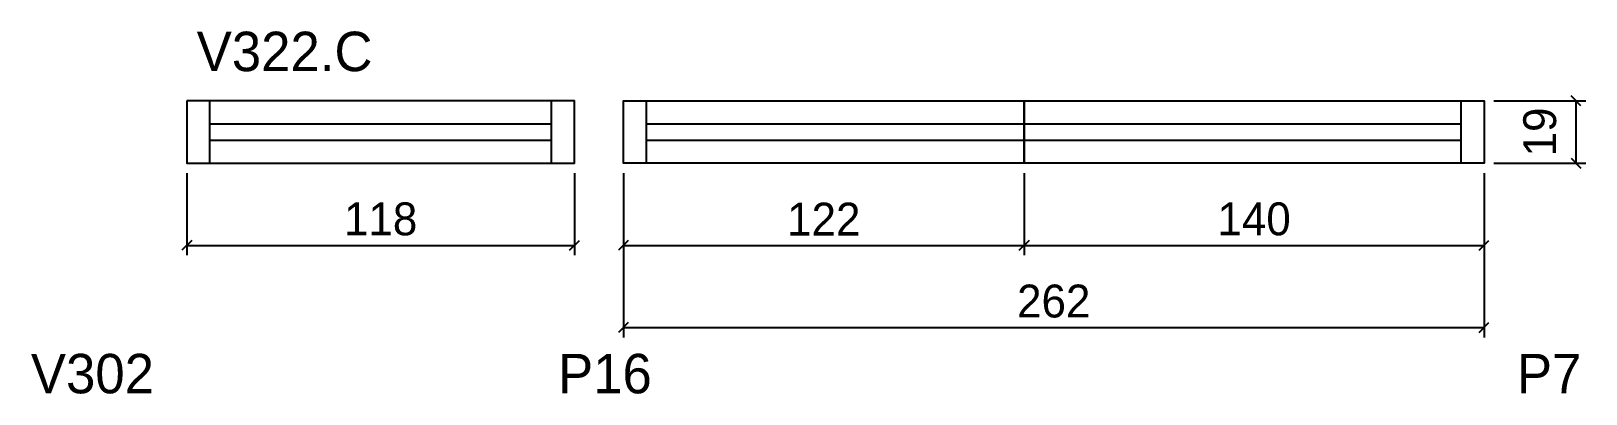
# Model space of a CAD drawing. Extents: x -47 to 426, y -89 to 21.
import ezdxf
from ezdxf.enums import TextEntityAlignment as Align

# ---------------------------------------------------------------- set-up
doc = ezdxf.new("R2010")
doc.units = 0
for name, color, linetype in [('5', 5, 'Continuous'), ('COTA', 241, 'Continuous'), ('NOMENCLATURA', 7, 'Continuous'), ('Painéis', 200, 'Continuous'), ('SARR_2.2x7', 40, 'Continuous')]:
    doc.layers.add(name, color=color, linetype=linetype)
doc.dimstyles.new('PAINEL', dxfattribs={"dimtxt": 10, "dimasz": 3, "dimexe": 3, "dimexo": 3, "dimgap": 3, "dimtad": 1, "dimblk": 'OBLIQUE', "dimblk1": 'OBLIQUE', "dimcen": 2.5, "dimclrd": 4, "dimclre": 4, "dimclrt": 240, "dimazin": 3, "dimtfac": 1, "dimtmove": 0, "dimatfit": 3})

# ---------------------------------------------------------------- blocks, each defined once
blk = doc.blocks.new('_OBLIQUE')
at = {"color": 0, "linetype": 'BYBLOCK'}
blk.add_line((-0.5, -0.5), (0.5, 0.5), dxfattribs=at)

msp = doc.modelspace()

# ---------------------------------------------------------------- linework, layer by layer
at = {"layer": 'Painéis'}
msp.add_line((254.9, -19), (254.9, 0), dxfattribs=at)
for points in [[(0, 0), (0, -19), (118, -19), (118, 0), (0, 0)], [(254.9, -19), (132.9, -19), (132.9, 0), (254.9, 0), (254.9, -19)], [(254.9, 0), (394.9, 0), (394.9, -19), (254.9, -19), (254.9, 0)]]:
    msp.add_lwpolyline(points, close=True, dxfattribs=at)
at = {"layer": 'SARR_2.2x7'}
for p, q in [((7, -19), (7, 0)), ((111, -19), (111, 0)), ((139.9, -19), (139.9, 0)), ((387.9, -19), (387.9, 0)), ((7, -7), (111, -7)), ((139.9, -7), (387.9, -7)), ((7, -12), (111, -12)), ((139.9, -12), (387.9, -12))]:
    msp.add_line(p, q, dxfattribs=at)

# ---------------------------------------------------------------- texts
at = {"layer": '5'}
msp.add_text('V302', height=12, dxfattribs=at).set_placement((-10, -89), align=Align.RIGHT)
for s, p in [('P16', (113, -89)), ('P7', (404.9, -89))]:
    msp.add_text(s, height=12, dxfattribs=at).set_placement(p)
at = {"layer": 'NOMENCLATURA'}
msp.add_text('V322.C', height=12, dxfattribs=at).set_placement((3, 9))

# ---------------------------------------------------------------- dimensions: what is measured, and where the dimension line sits
at = {"layer": 'COTA'}
msp.add_linear_dim(base=(422.9, -19), p1=(394.9, -19), p2=(394.9, 0), angle=90, dimstyle='PAINEL', dxfattribs=at).render()
for base, p1, p2 in [((0, -44), (0, -19), (118, -19)), ((132.9, -44), (132.9, -19), (254.9, -19)), ((132.9, -69), (132.9, -19), (394.9, -19)), ((254.9, -44), (254.9, -19), (394.9, -19))]:
    msp.add_linear_dim(base=base, p1=p1, p2=p2, dimstyle='PAINEL', dxfattribs=at).render()

doc.saveas('drawing.dxf')
